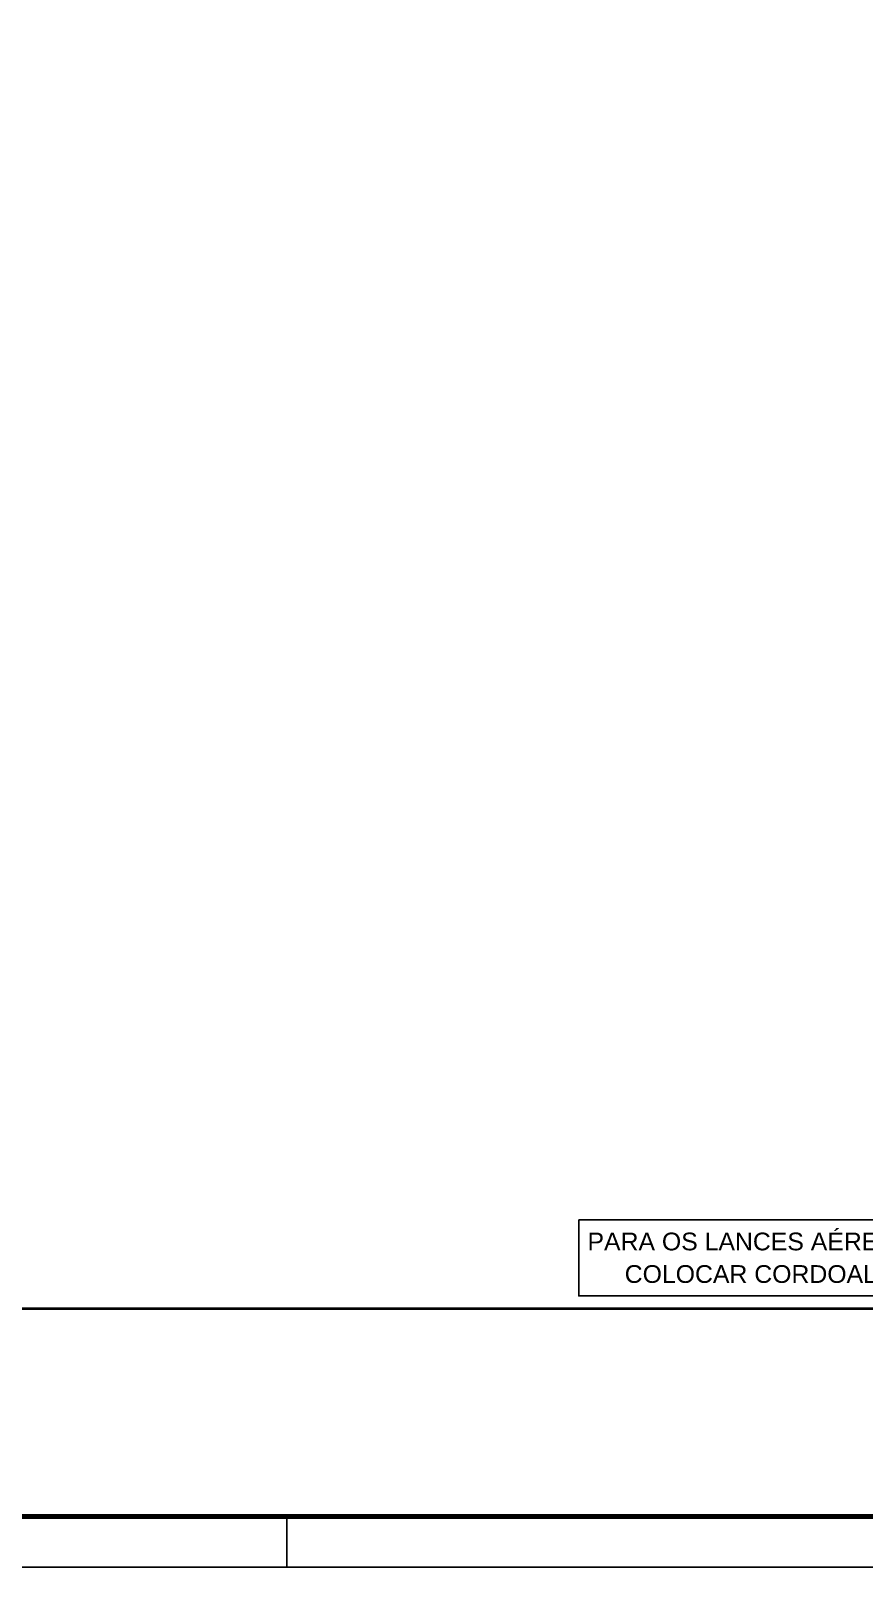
# Model space of a CAD drawing. Extents: x 255 to 1836, y -45 to 1302.
# Drawn here: x 1003.5239 to 1003.6882, y 714.4617 to 714.7647 of the extents above; entities that cross this region are included whole.
import ezdxf

# ---------------------------------------------------------------- set-up
doc = ezdxf.new("R2010")
doc.units = 0
doc.layers.add('70.0 - Formato', color=7, linetype='Continuous')
doc.styles.add('ARIAL', font='arial.ttf')

# ---------------------------------------------------------------- blocks, each defined once
blk = doc.blocks.new('FORMATO A1')
at = {"layer": '70.0 - Formato'}
blk.add_line((-370, 0), (-370, 10), dxfattribs=at)
blk.add_lwpolyline([(-841, 0), (0, 0), (0, 594), (-841, 594)], close=True, dxfattribs=at)
at = {"layer": '70.0 - Formato', "const_width": 1}
blk.add_lwpolyline([(-10, 584), (-10, 10), (-816, 10), (-816, 584)], close=True, dxfattribs=at)
blk = doc.blocks.new('NOTA FOLHA')
at = {"layer": '70.0 - Formato', "color": 3, "insert": (-87.5, 10), "char_height": 3.5, "width": 170, "attachment_point": 5, "line_spacing_factor": 1.1, "style": 'ARIAL', "bg_fill": 3, "box_fill_scale": 1.5, "bg_fill_color": 256, "bg_fill_transparency": 0}
blk.add_mtext('PARA OS LANCES AÉREOS COM 2 OU MAIS CABOS É NECECESSÁRIO\\PCOLOCAR CORDOALHA E ESPINAR OS CABOS TODOS JUNTOS.', dxfattribs=at)
at = {"layer": '70.0 - Formato', "color": 3}
blk.add_lwpolyline([(-172.5, 17.5), (-2.5, 17.5), (-2.5, 2.5), (-172.5, 2.5)], close=True, dxfattribs=at)

msp = doc.modelspace()

# ---------------------------------------------------------------- linework, layer by layer
at = {"layer": '70.0 - Formato', "const_width": 0.0005}
msp.add_lwpolyline([(1003.12842, 715.04574), (1003.80442, 715.04574), (1003.80442, 714.51274), (1003.12842, 714.51274)], close=True, dxfattribs=at)

# ---------------------------------------------------------------- block references
at = {"layer": '70.0 - Formato', "xscale": 0.001, "yscale": 0.001, "zscale": 0.001}
msp.add_blockref('FORMATO A1', (1003.94442, 714.46174), dxfattribs=at)

# ---------------------------------------------------------------- next in the draw order: block references
at = {"xscale": 0.001, "yscale": 0.001, "zscale": 0.001}
msp.add_blockref('NOTA FOLHA', (1003.80442, 714.51274), dxfattribs=at)

doc.saveas('drawing.dxf')
